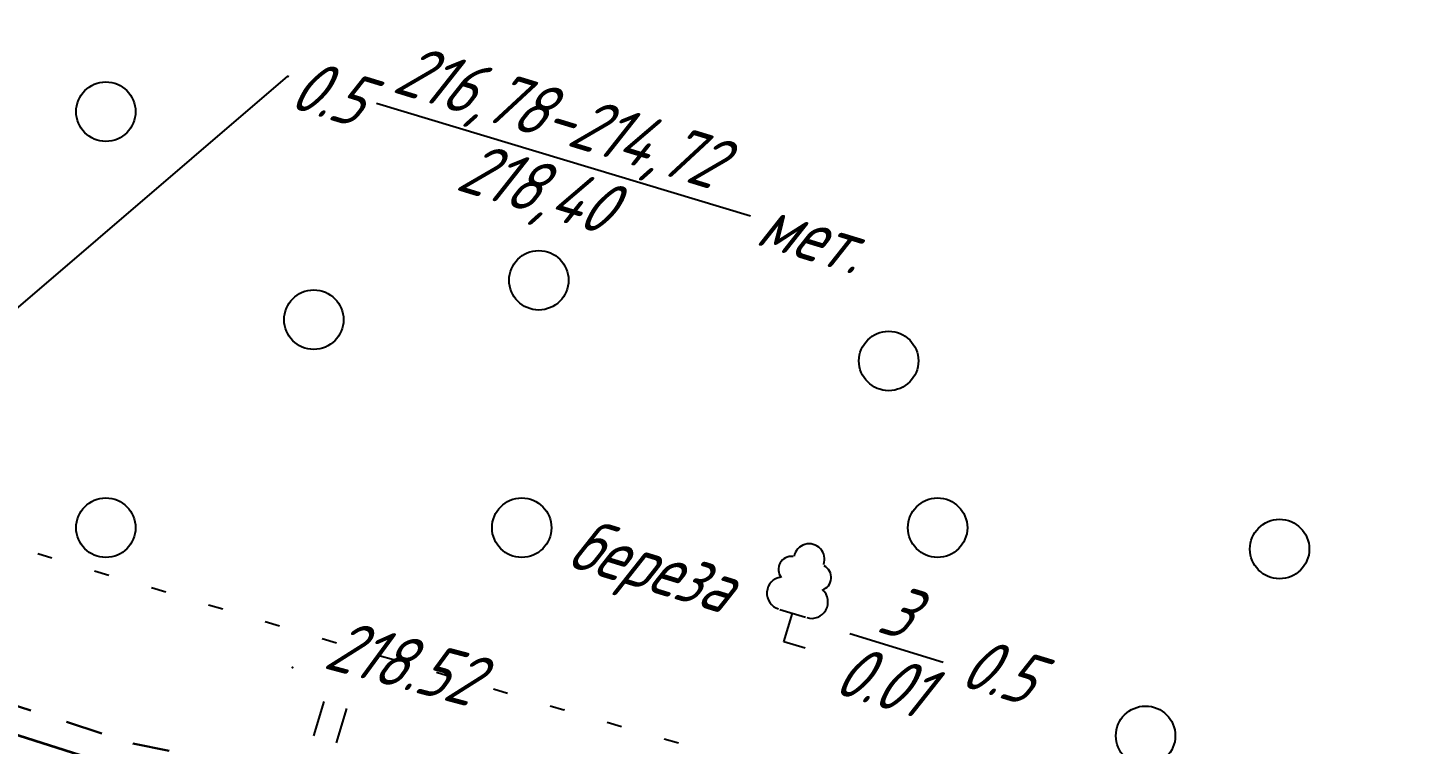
# Model space of a CAD drawing. Header units: millimetres. Extents: x -698 to 8131, y -704 to 4503.
# Drawn here: x 1576.7 to 1669.2, y 3530.2 to 3578.5 of the extents above; entities that cross this region are included whole.
import ezdxf

# ---------------------------------------------------------------- set-up
doc = ezdxf.new("R2010")
doc.units = ezdxf.units.MM
doc.linetypes.add('CONTI', pattern=[0])
doc.linetypes.add('STRIHSMALL', pattern=[1, 0.5, -0.5])
doc.layers.add('10', color=1, linetype='Continuous', lineweight=35)
for name, color, linetype in [('NAD_MDEFAULT', 7, 'CONTI'), ('PI_OTDEFAULT', 172, 'CONTI'), ('PI_TTDEFAULT', 5, 'CONTI'), ('SIT_LDEFAULT', 7, 'CONTI'), ('USLZNDEFAULT', 7, 'CONTI'), ('ZAPSKDEFAULT', 7, 'CONTI'), ('Изменение выноски', 3, 'Continuous')]:
    doc.layers.add(name, color=color, linetype=linetype)
doc.styles.add('eskd', font='isocpeui.ttf', dxfattribs={"width": 1.2})

# ---------------------------------------------------------------- blocks, each defined once
blk = doc.blocks.new('BL_2004')
at = {"color": 0}
blk.add_circle((0, 0), 2, dxfattribs=at)
blk = doc.blocks.new('BL_2011')
at = {"color": 0}
for p, q in [((0, 0), (0, 2.4)), ((1.6, 0), (1.6, 2.4))]:
    blk.add_line(p, q, dxfattribs=at)
blk = doc.blocks.new('BL_104')
at = {"color": 0}
for p, q in [((-0.9, 2), (0.9, 2)), ((0, 0), (0, 2)), ((1.5, 0), (0, 0))]:
    blk.add_line(p, q, dxfattribs=at)
for centre, radius, start, end in [((0, 5.8), 1.04, 358, 185), ((-0.94, 4.8), 0.88, 100, 235), ((0.94, 4.8), 0.88, 305, 80), ((-1, 3.1), 1.1, 115, 270), ((1, 3.1), 1.1, 270, 65)]:
    blk.add_arc(centre, radius, start, end, dxfattribs=at)

msp = doc.modelspace()

# ---------------------------------------------------------------- linework, layer by layer
at = {"linetype": 'Continuous'}
for points in [[(1536.468, 3525.746), (1594.178, 3575.213), (1594.24, 3575.194)], [(1600.154, 3573.405), (1625.322, 3565.819)]]:
    msp.add_lwpolyline(points, dxfattribs=at)
at = {"layer": '10'}
msp.add_lwpolyline([(1046.543, 3727.064), (1198.733, 3733.064), (1220.213, 3730.384), (1260.153, 3712.304), (1366.673, 3650.014), (1391.903, 3633.604), (1426.223, 3611.284), (1477.833, 3579.504), (1522.493, 3550.704), (1558.313, 3536.504), (1597.923, 3523.884), (1628.593, 3510.074), (1698.423, 3498.654), (1715.913, 3495.084), (1834.883, 3470.784), (1953.683, 3446.504), (2141.803, 3408.074), (2216.553, 3392.804)], dxfattribs=at)
at = {"layer": 'NAD_MDEFAULT', "color": 0}
msp.add_line((1632.015, 3537.704), (1638.291, 3535.785), dxfattribs=at)
at = {"layer": 'PI_TTDEFAULT', "color": 5}
msp.add_point((1594.499, 3535.42, 218.518), dxfattribs=at)
at = {"layer": 'SIT_LDEFAULT', "color": 7}
for p, q in [((1577.339, 3543.09), (1578.299, 3542.8)), ((1581.169, 3541.93), (1582.129, 3541.64)), ((1585.009, 3540.8), (1585.969, 3540.51)), ((1588.839, 3539.65), (1589.799, 3539.36)), ((1592.659, 3538.51), (1593.619, 3538.23)), ((1596.499, 3537.37), (1597.459, 3537.09)), ((1600.329, 3536.24), (1601.289, 3535.96)), ((1604.179, 3535.1), (1605.139, 3534.82)), ((1608.019, 3533.98), (1608.979, 3533.7)), ((1611.849, 3532.85), (1612.769, 3532.58)), ((1612.769, 3532.59), (1612.809, 3532.58)), ((1615.689, 3531.74), (1616.649, 3531.46)), ((1619.529, 3530.63), (1620.489, 3530.35))]:
    msp.add_line(p, q, dxfattribs=at)
at = {"layer": 'Изменение выноски', "color": 6, "linetype": 'STRIHSMALL', "lineweight": 30, "ltscale": 5}
msp.add_lwpolyline([(556.332, 3860.56), (604.918, 3817.015), (628.184, 3799.301), (686.099, 3761.104), (720.913, 3742.414), (750.286, 3732.575), (769.134, 3728.282), (789.493, 3727.106), (889.152, 3726.396), (1065.261, 3728.586), (1211.221, 3732.103), (1235.187, 3728.312), (1268.027, 3716.586), (1413.955, 3630.282), (1512.481, 3559.579), (1541.19, 3544.005), (1583.744, 3530.316), (1643.333, 3517.859), (1703.527, 3507.498), (1908.586, 3467.917), (1956.677, 3459.176)], dxfattribs=at)

# ---------------------------------------------------------------- block references
at = {"layer": 'USLZNDEFAULT', "color": 7, "rotation": 342.9999999999999}
msp.add_blockref('BL_104', (1627.583, 3537.157), dxfattribs=at)
at = {"layer": 'ZAPSKDEFAULT', "color": 7, "rotation": 342.9999999999999}
for name, p in [('BL_2004', (1581.929, 3572.83)), ('BL_2004', (1611.077, 3561.482)), ('BL_2004', (1595.929, 3558.83)), ('BL_2004', (1634.634, 3556.053)), ('BL_2004', (1581.929, 3544.83)), ('BL_2004', (1609.929, 3544.83)), ('BL_2004', (1637.929, 3544.83)), ('BL_2004', (1660.953, 3543.395)), ('BL_2011', (1595.929, 3530.83)), ('BL_2004', (1651.929, 3530.83))]:
    msp.add_blockref(name, p, dxfattribs=at)

# ---------------------------------------------------------------- texts
at = {"layer": 'NAD_MDEFAULT', "color": 7, "style": 'eskd', "oblique": 10, "width": 0.8}
for s, p in [('216,78-214,72', (1601.122, 3574.184)), ('0.5', (1594.099, 3573.176)), ('218,40', (1605.387, 3567.611)), ('мет.', (1625.556, 3563.929)), (' береза', (1611.115, 3542.813)), (' 3', (1632.017, 3538.387)), (' 0.5', (1637.53, 3534.783)), (' 0.01', (1629.041, 3534.289))]:
    msp.add_text(s, height=3.5, rotation=343, dxfattribs=at).set_placement(p)
at = {"layer": 'PI_OTDEFAULT', "color": 172, "style": 'eskd', "oblique": 10, "width": 0.8}
msp.add_text('218.52', height=3.5, rotation=345.08233, dxfattribs=at).set_placement((1596.489, 3535.41))

doc.saveas('drawing.dxf')
